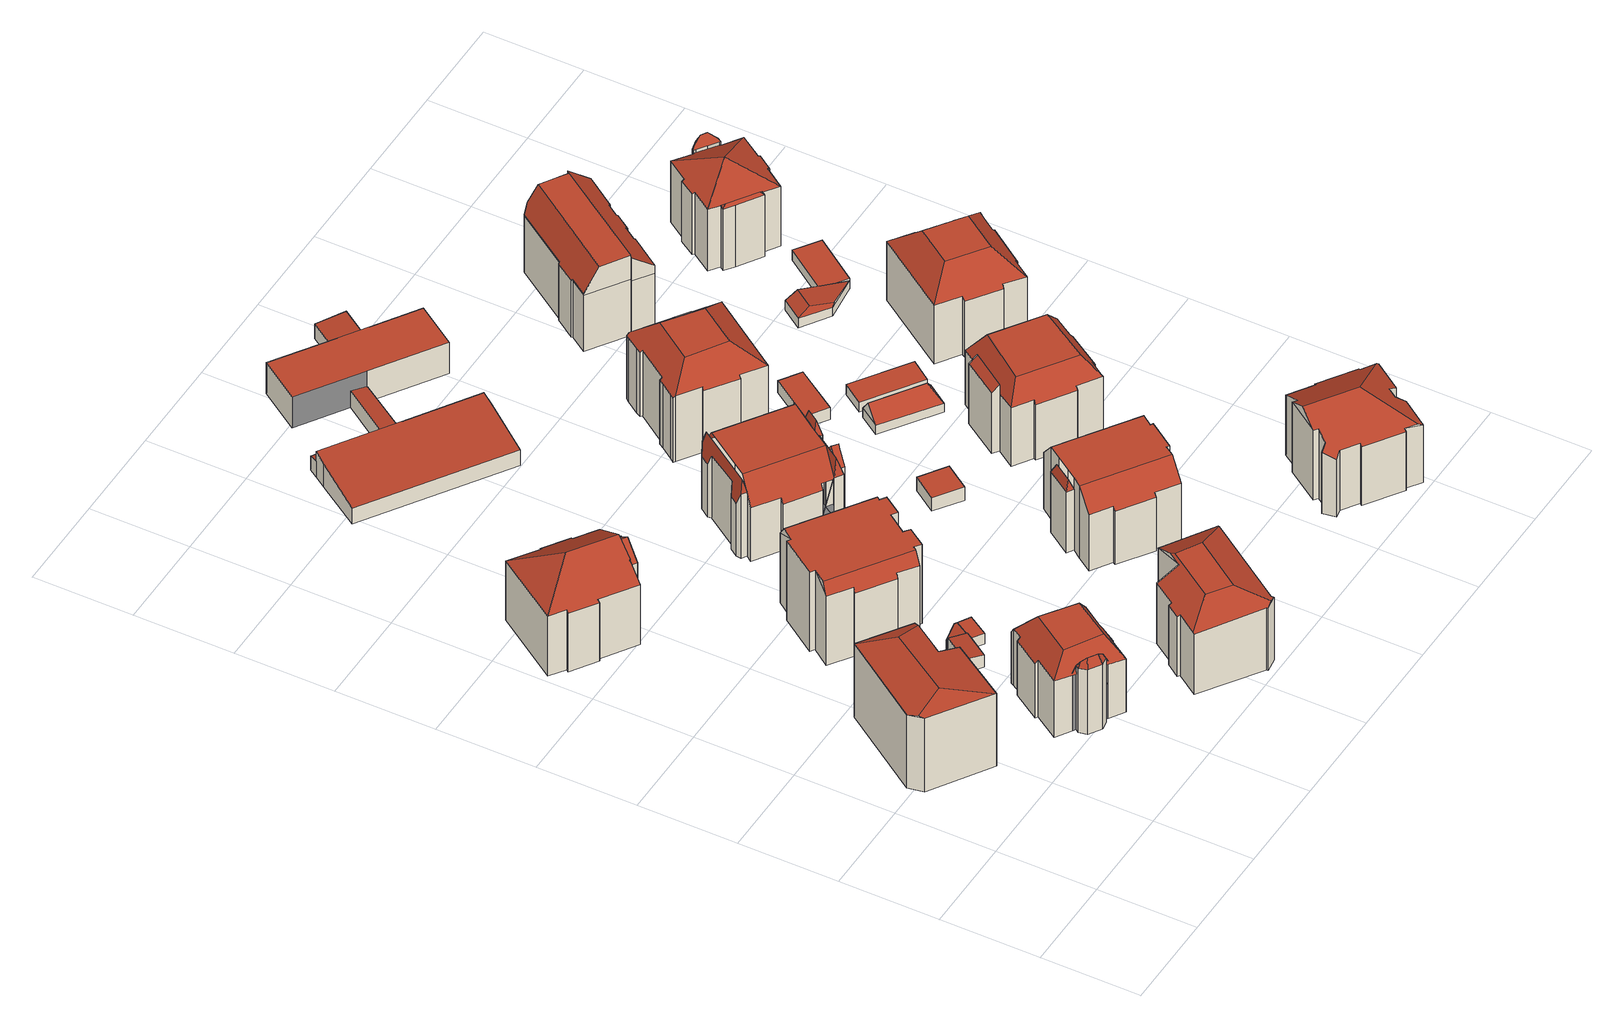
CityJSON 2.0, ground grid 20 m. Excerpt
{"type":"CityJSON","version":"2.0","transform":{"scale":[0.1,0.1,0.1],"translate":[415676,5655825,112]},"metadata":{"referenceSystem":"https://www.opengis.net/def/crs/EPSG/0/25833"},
"CityObjects":{
"building1":{"type":"Building","attributes":{"Dachtyp_tdc":"tdcFreeFormRoof","Gemeindeschluessel":14612000,"Dachneigung":10.19,"QualitaetDacherkennung":22,"Geometrietyp2DReferenz":"3000","measuredHeight":18.57,"function":"31001_9998","roofType":"5000"},"geometry":[{"type":"Solid","lod":"2","boundaries":[[[[0,1,2,3]],[[1,4,5,2]],[[4,6,7,5]],[[6,8,9,7]],[[8,10,11,9]],[[10,12,13,11]],[[12,0,3,13]],[[12,14,15,16]],[[17,18,4,1,19]],[[10,8,6,18,17,15,14]],[[15,17,19,0,16]],[[12,10,14]],[[0,12,16]],[[6,4,18]],[[1,0,19]],[[3,2,5,7,9,11,13]]]],"semantics":{"surfaces":[{"type":"WallSurface"},{"type":"RoofSurface"},{"type":"GroundSurface"}],"values":[[0,0,0,0,0,0,0,1,1,1,1,0,0,0,0,2]]}}]},
"building2":{"type":"Building","attributes":{"Gemeindeschluessel":14612000,"Geometrietyp2DReferenz":"3000","function":"31001_9998","roofType":"9999"},"children":["building2-1","building2-2"]},
"building2-1":{"type":"BuildingPart","attributes":{"Dachtyp_tdc":"tdcHipAndGableRoof","Dachneigung":30.91,"QualitaetDacherkennung":44,"Geometrietyp2DReferenz":"3000","measuredHeight":19.06,"roofType":"5000"},"parents":["building2"],"geometry":[{"type":"MultiSurface","lod":"2","boundaries":[[[20,21,22,23]],[[21,24,25,22]],[[24,26,27,28,25]],[[29,30,31,32,33]],[[30,34,35,31]],[[34,36,37,35]],[[36,38,39,37]],[[38,40,41,39]],[[40,42,43,41]],[[42,44,45,43]],[[44,46,47,45]],[[48,49,50,51]],[[49,20,23,50]],[[46,44,52]],[[44,42,40,38,36,34,30,29,53,52]],[[53,26,24,21,20,49,48,46,52]],[[23,22,25,28,54,55,32,31,35,37,39,41,43,45,47,51,50]],[[46,48,51,47]]],"semantics":{"surfaces":[{"type":"WallSurface"},{"type":"RoofSurface"},{"type":"GroundSurface"}],"values":[0,0,0,0,0,0,0,0,0,0,0,0,0,1,1,1,2,0]}}]},
"building2-2":{"type":"BuildingPart","attributes":{"Dachtyp_tdc":"tdcGableRoof","Dachneigung":37.57,"QualitaetDacherkennung":32,"Geometrietyp2DReferenz":"3000","measuredHeight":18.04,"roofType":"3100"},"parents":["building2"],"geometry":[{"type":"MultiSurface","lod":"2","boundaries":[[[56,57,58,59]],[[57,60,61,58]],[[60,33,32,61]],[[57,56,62,63,27,64,65]],[[65,33,60,57]],[[55,54,28,66,67,59,58,61,32]],[[27,63,66,28]],[[63,62,67,66]],[[62,56,59,67]]],"semantics":{"surfaces":[{"type":"WallSurface"},{"type":"RoofSurface"},{"type":"GroundSurface"}],"values":[0,0,0,1,1,2,0,0,0]}}]},
"building3":{"type":"Building","attributes":{"Gemeindeschluessel":14612000,"Geometrietyp2DReferenz":"3000","function":"31001_9998","roofType":"9999"},"children":["building3-1","building3-2"]},
"building3-1":{"type":"BuildingPart","attributes":{"Dachtyp_tdc":"tdcCutTentRoof","Dachneigung":0.131,"QualitaetDacherkennung":43,"Geometrietyp2DReferenz":"3000","measuredHeight":17.1,"roofType":"9999"},"parents":["building3"],"geometry":[{"type":"MultiSurface","lod":"2","boundaries":[[[68,69,70,71,72,73,74,75]],[[74,76,77,75]],[[78,79,80,81,82,83,84,85,86,87,88,89,90,91,92,93,94,95,96]],[[69,68,79,78]],[[68,97,80,79]],[[97,98,81,80]],[[98,99,82,81]],[[99,100,83,82]],[[100,101,84,83]],[[101,102,85,84]],[[102,103,86,85]],[[103,104,87,86]],[[104,105,88,87]],[[105,106,89,88]],[[106,107,90,89]],[[107,108,91,90]],[[108,109,92,91]],[[109,73,93,92]],[[73,72,94,93]],[[101,100,99,98,97,68,75,77]],[[105,104,103,102,101,77,76]],[[73,109,108,107,106,105,76,74]]],"semantics":{"surfaces":[{"type":"RoofSurface"},{"type":"GroundSurface"},{"type":"WallSurface"}],"values":[0,0,1,2,2,2,2,2,2,2,2,2,2,2,2,2,2,2,2,0,0,0]}}]},
"building3-2":{"type":"BuildingPart","attributes":{"Dachtyp_tdc":"tdcFreeFormRoof","Dachneigung":62.6,"QualitaetDacherkennung":5,"Geometrietyp2DReferenz":"3000","measuredHeight":16.96,"roofType":"5000"},"parents":["building3"],"geometry":[{"type":"MultiSurface","lod":"2","boundaries":[[[110,111,112,95,71]],[[111,113,114,112]],[[113,115,116,114]],[[115,117,118,116]],[[117,119,70,96,118]],[[120,69,78,69]],[[121,72,94]],[[119,120,119,117,122]],[[117,115,123,122]],[[115,113,124,123]],[[113,111,125,124]],[[111,110,121,110,125]],[[110,119,122,123,124,125]],[[95,112,114,116,118,96,78,96,95,94]]],"semantics":{"surfaces":[{"type":"WallSurface"},{"type":"RoofSurface"},{"type":"GroundSurface"}],"values":[0,0,0,0,0,0,0,1,1,1,1,1,1,2]}}]},
"building4":{"type":"Building","attributes":{"Dachtyp_tdc":"tdcPolyFlatRoof","Gemeindeschluessel":14612000,"Dachneigung":5.91,"QualitaetDacherkennung":70,"Geometrietyp2DReferenz":"3000","measuredHeight":3.3,"function":"31001_9998","roofType":"2100"},"geometry":[{"type":"Solid","lod":"2","boundaries":[[[[126,127,128,129]],[[127,130,131,128]],[[130,132,133,131]],[[132,134,135,133]],[[134,126,129,135]],[[134,132,130,127,126]],[[129,128,131,133,135]]]],"semantics":{"surfaces":[{"type":"WallSurface"},{"type":"RoofSurface"},{"type":"GroundSurface"}],"values":[[0,0,0,0,0,1,2]]}}]},
"building5":{"type":"Building","attributes":{"Dachtyp_tdc":"tdcPolyFlatRoof","Gemeindeschluessel":14612000,"Dachneigung":4.31,"QualitaetDacherkennung":61,"Geometrietyp2DReferenz":"3000","measuredHeight":2.51,"function":"31001_9998","roofType":"2100"},"geometry":[{"type":"Solid","lod":"2","boundaries":[[[[136,137,138,131]],[[137,139,140,138]],[[139,141,142,140]],[[141,143,133,142]],[[143,136,131,133]],[[143,141,139,137,136]],[[131,138,140,142,133]]]],"semantics":{"surfaces":[{"type":"WallSurface"},{"type":"RoofSurface"},{"type":"GroundSurface"}],"values":[[0,0,0,0,0,1,2]]}}]},
"building6":{"type":"Building","attributes":{"Dachtyp_tdc":"tdcPolyFlatRoof","Gemeindeschluessel":14612000,"Dachneigung":3.1,"QualitaetDacherkennung":73,"Geometrietyp2DReferenz":"3000","measuredHeight":2.41,"function":"31001_9998","roofType":"2100"},"geometry":[{"type":"Solid","lod":"2","boundaries":[[[[144,145,133,135]],[[145,141,142,133]],[[141,146,147,142]],[[146,148,149,147]],[[148,144,135,149]],[[148,146,141,145,144]],[[135,133,142,147,149]]]],"semantics":{"surfaces":[{"type":"WallSurface"},{"type":"RoofSurface"},{"type":"GroundSurface"}],"values":[[0,0,0,0,0,1,2]]}}]},
"building7":{"type":"Building","attributes":{"Dachtyp_tdc":"tdcFreeFormRoof","Gemeindeschluessel":14612000,"Dachneigung":0.164,"QualitaetDacherkennung":55,"Geometrietyp2DReferenz":"3000","measuredHeight":18.62,"function":"31001_9998","roofType":"5000"},"geometry":[{"type":"Solid","lod":"2","boundaries":[[[[150,151,152,153]],[[151,154,155,152]],[[154,156,157,155]],[[156,158,159,157]],[[158,160,161,159]],[[160,162,163,161]],[[162,164,165,163]],[[164,166,167,165]],[[166,168,169,167]],[[168,170,171,169]],[[170,172,173,171]],[[172,174,175,173]],[[174,176,177,175]],[[176,178,179,177]],[[178,180,181,179]],[[180,182,183,181]],[[182,184,185,183]],[[184,186,187,185]],[[186,188,189,187]],[[188,190,191,189]],[[190,192,193,191]],[[192,194,195,193]],[[194,196,197,195]],[[196,150,153,197]],[[198,160,158,156,154,151,150,199]],[[182,180,178,200,201,188,186,184]],[[200,176,174,172,170,168,166,164,162,198,199,196,194,192,190,201]],[[162,160,198]],[[150,196,199]],[[178,176,200]],[[190,188,201]],[[153,152,155,157,159,161,163,165,167,169,171,173,175,177,179,181,183,185,187,189,191,193,195,197]]]],"semantics":{"surfaces":[{"type":"WallSurface"},{"type":"RoofSurface"},{"type":"GroundSurface"}],"values":[[0,0,0,0,0,0,0,0,0,0,0,0,0,0,0,0,0,0,0,0,0,0,0,0,1,1,1,0,0,0,0,2]]}}]},
"building8":{"type":"Building","attributes":{"Dachtyp_tdc":"tdcFreeFormRoof","Gemeindeschluessel":14612000,"Dachneigung":23.39,"QualitaetDacherkennung":43,"Geometrietyp2DReferenz":"3000","measuredHeight":17.22,"function":"31001_9998","roofType":"5000"},"geometry":[{"type":"Solid","lod":"2","boundaries":[[[[202,203,204,205]],[[203,206,207,204]],[[206,208,209,207]],[[208,210,211,209]],[[210,212,213,211]],[[212,214,215,213]],[[214,216,217,215]],[[216,218,219,217]],[[218,220,221,219]],[[220,222,223,221]],[[222,224,225,223]],[[224,226,227,225]],[[226,202,205,227]],[[220,228,229,230,231,222]],[[226,224,231,230,232,233,202]],[[234,235,214,212,210,208,206,203,233,232]],[[229,228,218,216,235,234]],[[230,229,234,232]],[[216,214,235]],[[224,222,231]],[[203,202,233]],[[220,218,228]],[[205,204,207,209,211,213,215,217,219,221,223,225,227]]]],"semantics":{"surfaces":[{"type":"WallSurface"},{"type":"RoofSurface"},{"type":"GroundSurface"}],"values":[[0,0,0,0,0,0,0,0,0,0,0,0,0,1,1,1,1,1,0,0,0,0,2]]}}]},
"building9":{"type":"Building","attributes":{"Gemeindeschluessel":14612000,"Geometrietyp2DReferenz":"3000","function":"31001_9998","roofType":"9999"},"children":["building9-1","building9-2","building9-3","building9-4","building9-5","building9-6"]},
"building9-1":{"type":"BuildingPart","attributes":{"Dachtyp_tdc":"tdcFreeFormRoof","Dachneigung":78.64,"QualitaetDacherkennung":17,"Geometrietyp2DReferenz":"3000","measuredHeight":17.7,"roofType":"5000"},"parents":["building9"],"geometry":[{"type":"MultiSurface","lod":"2","boundaries":[[[236,237,238,239]],[[237,240,241,238]],[[240,242,243,241]],[[242,244,245,243]],[[244,246,247,245]],[[246,248,249,247]],[[248,250,251,249]],[[252,253,254,255]],[[253,236,239,254]],[[250,248,256]],[[248,246,244,242,240,237,236,253,257,256]],[[253,252,257]],[[252,258,259,250,256,257]],[[239,238,241,243,245,247,249,251,260,261,255,254]]],"semantics":{"surfaces":[{"type":"WallSurface"},{"type":"RoofSurface"},{"type":"GroundSurface"}],"values":[0,0,0,0,0,0,0,0,0,1,1,1,1,2]}}]},
"building9-2":{"type":"BuildingPart","attributes":{"Dachtyp_tdc":"tdcGableRoof","Dachneigung":55.28,"QualitaetDacherkennung":24,"Geometrietyp2DReferenz":"3000","measuredHeight":15.79,"roofType":"3100"},"parents":["building9"],"geometry":[{"type":"MultiSurface","lod":"2","boundaries":[[[262,263,264,265]],[[266,267,268,269,270,271]],[[272,273,270,269,274,275]],[[276,273,272]],[[277,271,270,273,276]],[[272,275,278]],[[263,266,271,277]],[[262,267,266,263]],[[264,279,280,281,282,265]],[[263,277,279,264]],[[277,276,280,279]],[[276,272,281,280]],[[272,278,282,281]]],"semantics":{"surfaces":[{"type":"WallSurface"},{"type":"RoofSurface"},{"type":"GroundSurface"}],"values":[0,1,1,0,0,0,0,0,2,0,0,0,0]}}]},
"building9-3":{"type":"BuildingPart","attributes":{"Dachtyp_tdc":"tdcCutGableRoof","Dachneigung":0.019,"QualitaetDacherkennung":59,"Geometrietyp2DReferenz":"3000","measuredHeight":17.86,"roofType":"9999"},"parents":["building9"],"geometry":[{"type":"MultiSurface","lod":"2","boundaries":[[[283,284,285,286]],[[284,287,288,285]],[[287,289,290,288]],[[289,291,292,290]],[[291,293,294,292]],[[293,252,255,294]],[[295,251,250]],[[295,296,297,251]],[[296,298,299,297]],[[298,300,301,299]],[[300,302,303,301]],[[302,304,305,303]],[[304,306,307,308,305]],[[309,310,311,312,313,314]],[[315,306,304,302,300,298,296,295,316]],[[317,252,293,291,289,287,284,283,318,319,320,321]],[[316,317,321,310,309,315]],[[322,323,285,288,290,292,294,255,261,260,251,297,299,301,303,305,308,324,325,313,312]]],"semantics":{"surfaces":[{"type":"WallSurface"},{"type":"RoofSurface"},{"type":"GroundSurface"}],"values":[0,0,0,0,0,0,0,0,0,0,0,0,0,0,1,1,1,2]}}]},
"building9-4":{"type":"BuildingPart","attributes":{"Dachtyp_tdc":"tdcFreeFormRoof","Dachneigung":74.95,"QualitaetDacherkennung":22,"Geometrietyp2DReferenz":"3000","measuredHeight":16.17,"roofType":"5000"},"parents":["building9"],"geometry":[{"type":"MultiSurface","lod":"2","boundaries":[[[326,327,328,329,330]],[[331,332,333]],[[331,334,335,332]],[[334,336,337,335]],[[336,314,313,337]],[[307,326,330,308]],[[338,314,336,334,339]],[[334,331,327,326,340,339]],[[326,307,340]],[[307,341,338,339,340]],[[330,329,332,335,337,313,325,324,308]]],"semantics":{"surfaces":[{"type":"WallSurface"},{"type":"RoofSurface"},{"type":"GroundSurface"}],"values":[0,0,0,0,0,0,1,1,1,1,2]}}]},
"building9-5":{"type":"BuildingPart","attributes":{"Dachtyp_tdc":"tdcFreeFormRoof","Dachneigung":75.03,"QualitaetDacherkennung":21,"Geometrietyp2DReferenz":"3000","measuredHeight":16.35,"roofType":"5000"},"parents":["building9"],"geometry":[{"type":"MultiSurface","lod":"2","boundaries":[[[311,342,343,312]],[[342,344,345,343]],[[344,346,347,345]],[[346,266,264,347]],[[342,311,348,320,349,350]],[[349,318,286,318,351]],[[349,351,352,350]],[[352,353,354,274,268,355,266,346,344,342,350]],[[264,265,282,356,323,285,323,322,312,343,345,347]],[[266,355,267,262,265,264]],[[354,353,282,278,275]],[[353,352,356,282]],[[352,351,319,323,356]]],"semantics":{"surfaces":[{"type":"WallSurface"},{"type":"RoofSurface"},{"type":"GroundSurface"}],"values":[0,0,0,0,1,1,1,1,2,0,0,0,0]}}]},
"building9-6":{"type":"BuildingPart","attributes":{"Dachtyp_tdc":"tdcFreeFormRoof","Dachneigung":76.14,"QualitaetDacherkennung":24,"Geometrietyp2DReferenz":"3000","measuredHeight":15.57,"roofType":"5000"},"parents":["building9"],"geometry":[{"type":"MultiSurface","lod":"2","boundaries":[[[328,357,358,329]],[[357,359,360,358]],[[359,333,332,360]],[[361,333,359]],[[362,361,359,357]],[[362,357,328]],[[361,362,328,333]],[[329,358,360,332]]],"semantics":{"surfaces":[{"type":"WallSurface"},{"type":"RoofSurface"},{"type":"GroundSurface"}],"values":[0,0,0,1,1,1,1,2]}}]},
"building10":{"type":"Building","attributes":{"Gemeindeschluessel":14612000,"Geometrietyp2DReferenz":"3000","function":"31001_9998","roofType":"9999"},"children":["building10-1","building10-2","building10-3","building10-4","building10-5"]},
"building10-1":{"type":"BuildingPart","attributes":{"Dachtyp_tdc":"tdcPolyFlatRoof","Dachneigung":7.2,"QualitaetDacherkennung":57,"Geometrietyp2DReferenz":"3000","measuredHeight":3.61,"roofType":"2100"},"parents":["building10"],"geometry":[{"type":"MultiSurface","lod":"2","boundaries":[[[363,364,365,366]],[[364,367,368,365]],[[369,370,371,372]],[[370,369,367,364,363]],[[366,365,368,372,371]]],"semantics":{"surfaces":[{"type":"WallSurface"},{"type":"RoofSurface"},{"type":"GroundSurface"}],"values":[0,0,0,1,2]}}]},
"building10-2":{"type":"BuildingPart","attributes":{"Dachtyp_tdc":"tdcPolyFlatRoof","Dachneigung":3.06,"QualitaetDacherkennung":62,"Geometrietyp2DReferenz":"3000","measuredHeight":3.92,"roofType":"2100"},"parents":["building10"],"geometry":[{"type":"MultiSurface","lod":"2","boundaries":[[[373,374,375,376]],[[374,377,378,375]],[[377,379,380,378]],[[377,374,373,379]],[[380,376,375,378]]],"semantics":{"surfaces":[{"type":"WallSurface"},{"type":"RoofSurface"},{"type":"GroundSurface"}],"values":[0,0,0,1,2]}}]},
"building10-3":{"type":"BuildingPart","attributes":{"Dachtyp_tdc":"tdcPolyFlatRoof","Dachneigung":0,"QualitaetDacherkennung":80,"Geometrietyp2DReferenz":"3000","measuredHeight":7.39,"roofType":"1000"},"parents":["building10"],"geometry":[{"type":"MultiSurface","lod":"2","boundaries":[[[381,382,376,383]],[[382,373,376]],[[384,385,386,380,379]],[[385,387,388,386]],[[387,389,390,391,388]],[[392,381,383,393]],[[392,389,387,385,384,382,381]],[[383,376,380,386,388,391,394,393]]],"semantics":{"surfaces":[{"type":"WallSurface"},{"type":"RoofSurface"},{"type":"GroundSurface"}],"values":[0,0,0,0,0,0,1,2]}}]},
"building10-4":{"type":"BuildingPart","attributes":{"Dachtyp_tdc":"tdcPolyFlatRoof","Dachneigung":6.26,"QualitaetDacherkennung":67,"Geometrietyp2DReferenz":"3000","measuredHeight":3.97,"roofType":"2100"},"parents":["building10"],"geometry":[{"type":"MultiSurface","lod":"2","boundaries":[[[390,395,369,372,391]],[[396,397,394,368,367]],[[396,395,390,397]],[[394,391,372,368]]],"semantics":{"surfaces":[{"type":"WallSurface"},{"type":"RoofSurface"},{"type":"GroundSurface"}],"values":[0,0,1,2]}}]},
"building10-5":{"type":"BuildingPart","attributes":{"Dachtyp_tdc":"tdcPolyFlatRoof","Dachneigung":9.86,"QualitaetDacherkennung":72,"Geometrietyp2DReferenz":"3000","measuredHeight":6,"roofType":"2100"},"parents":["building10"],"geometry":[{"type":"MultiSurface","lod":"2","boundaries":[[[398,399,400,401]],[[399,402,363,366,400]],[[403,404,405,371,370]],[[404,406,407,405]],[[406,408,409,407]],[[408,398,401,409]],[[408,406,404,403,402,399,398]],[[401,400,366,371,405,407,409]]],"semantics":{"surfaces":[{"type":"WallSurface"},{"type":"RoofSurface"},{"type":"GroundSurface"}],"values":[0,0,0,0,0,0,1,2]}}]},
"building11":{"type":"Building","attributes":{"Gemeindeschluessel":14612000,"Geometrietyp2DReferenz":"3000","function":"31001_9998","roofType":"9999"},"children":["building11-1","building11-2"]},
"building11-1":{"type":"BuildingPart","attributes":{"Dachtyp_tdc":"tdcFreeFormRoof","Dachneigung":70.44,"QualitaetDacherkennung":31,"Geometrietyp2DReferenz":"3000","measuredHeight":16.34,"roofType":"5000"},"parents":["building11"],"geometry":[{"type":"MultiSurface","lod":"2","boundaries":[[[410,411,412,413]],[[411,414,415,412]],[[414,416,417,415]],[[418,416,414]],[[419,418,414,411]],[[419,411,410]],[[418,419,410,416]],[[413,412,415,417]]],"semantics":{"surfaces":[{"type":"WallSurface"},{"type":"RoofSurface"},{"type":"GroundSurface"}],"values":[0,0,0,1,1,1,1,2]}}]},
"building11-2":{"type":"BuildingPart","attributes":{"Dachtyp_tdc":"tdcCutGableRoof","Dachneigung":0.149,"QualitaetDacherkennung":49,"Geometrietyp2DReferenz":"3000","measuredHeight":17.13,"roofType":"9999"},"parents":["building11"],"geometry":[{"type":"MultiSurface","lod":"2","boundaries":[[[420,417,416]],[[420,421,422,417]],[[421,423,424,422]],[[423,425,426,424]],[[425,427,428,426]],[[427,429,430,428]],[[429,431,432,430]],[[431,433,434,432]],[[433,435,436,434]],[[435,437,438,436]],[[437,439,440,438]],[[439,441,442,440]],[[441,443,444,442]],[[443,445,446,444]],[[445,447,448,446]],[[447,449,450,448]],[[449,451,452,450]],[[451,453,454,452]],[[453,455,456,454]],[[455,457,458,456]],[[457,459,460,458]],[[459,461,413,460]],[[461,410,413]],[[459,457,455,453,451,449,447,445]],[[435,433,431,429,427,425,423,421]],[[445,443,441,439,437,435,421,420,461,459]],[[417,422,424,426,428,430,432,434,436,438,440,442,444,446,448,450,452,454,456,458,460,413]]],"semantics":{"surfaces":[{"type":"WallSurface"},{"type":"RoofSurface"},{"type":"GroundSurface"}],"values":[0,0,0,0,0,0,0,0,0,0,0,0,0,0,0,0,0,0,0,0,0,0,0,1,1,1,2]}}]},
"building12":{"type":"Building","attributes":{"Dachtyp_tdc":"tdcPolyFlatRoof","Gemeindeschluessel":14612000,"Dachneigung":0,"QualitaetDacherkennung":77,"Geometrietyp2DReferenz":"3000","measuredHeight":3.11,"function":"31001_9998","roofType":"1000"},"geometry":[{"type":"Solid","lod":"2","boundaries":[[[[462,463,464,465]],[[463,466,467,464]],[[466,468,469,467]],[[468,462,465,469]],[[468,466,463,462]],[[465,464,467,469]]]],"semantics":{"surfaces":[{"type":"WallSurface"},{"type":"RoofSurface"},{"type":"GroundSurface"}],"values":[[0,0,0,0,1,2]]}}]},
"building13":{"type":"Building","attributes":{"Dachtyp_tdc":"tdcCutTentRoof","Gemeindeschluessel":14612000,"Dachneigung":37.92,"QualitaetDacherkennung":31,"Geometrietyp2DReferenz":"3000","measuredHeight":19.21,"function":"31001_9998","roofType":"9999"},"geometry":[{"type":"Solid","lod":"2","boundaries":[[[[470,471,472,473]],[[471,474,475,472]],[[474,476,477,475]],[[476,478,479,477]],[[478,480,481,479]],[[480,482,483,481]],[[482,484,485,483]],[[484,486,487,485]],[[486,488,489,487]],[[488,490,491,489]],[[490,492,493,491]],[[492,494,495,493]],[[494,496,497,495]],[[496,498,499,497]],[[498,500,501,499]],[[500,502,503,501]],[[502,504,505,503]],[[504,506,507,505]],[[506,508,509,507]],[[508,510,511,509]],[[510,512,513,511]],[[512,470,473,513]],[[476,474,514,515]],[[486,484,482,480,478,476,515,516]],[[508,506,504,502,500,498,496,494,492,490,488,486,516,517]],[[474,471,470,512,510,508,517,514]],[[517,516,515,514]],[[473,472,475,477,479,481,483,485,487,489,491,493,495,497,499,501,503,505,507,509,511,513]]]],"semantics":{"surfaces":[{"type":"WallSurface"},{"type":"RoofSurface"},{"type":"GroundSurface"}],"values":[[0,0,0,0,0,0,0,0,0,0,0,0,0,0,0,0,0,0,0,0,0,0,1,1,1,1,1,2]]}}]},
"building14":{"type":"Building","attributes":{"Dachtyp_tdc":"tdcPolyFlatRoof","Gemeindeschluessel":14612000,"Dachneigung":0,"QualitaetDacherkennung":84,"Geometrietyp2DReferenz":"3000","measuredHeight":2.84,"function":"31001_9998","roofType":"1000"},"geometry":[{"type":"Solid","lod":"2","boundaries":[[[[518,519,520,521]],[[519,522,523,520]],[[522,524,525,523]],[[524,518,521,525]],[[524,522,519,518]],[[521,520,523,525]]]],"semantics":{"surfaces":[{"type":"WallSurface"},{"type":"RoofSurface"},{"type":"GroundSurface"}],"values":[[0,0,0,0,1,2]]}}]},
"building15":{"type":"Building","attributes":{"Dachtyp_tdc":"tdcHipAndGableRoof","Gemeindeschluessel":14612000,"Dachneigung":46.66,"QualitaetDacherkennung":11,"Geometrietyp2DReferenz":"3000","measuredHeight":5.12,"function":"31001_9998","roofType":"5000"},"geometry":[{"type":"Solid","lod":"2","boundaries":[[[[526,527,528,529]],[[527,530,531,528]],[[530,532,533,531]],[[532,526,529,533]],[[530,527,534]],[[526,532,535]],[[527,526,535,534]],[[532,530,534,535]],[[529,528,531,533]]]],"semantics":{"surfaces":[{"type":"WallSurface"},{"type":"RoofSurface"},{"type":"GroundSurface"}],"values":[[0,0,0,0,1,0,1,1,2]]}}]},
"building16":{"type":"Building","attributes":{"Dachtyp_tdc":"tdcFreeFormRoof","Gemeindeschluessel":14612000,"Dachneigung":27.85,"QualitaetDacherkennung":32,"Geometrietyp2DReferenz":"3000","measuredHeight":18.68,"function":"31001_9998","roofType":"5000"},"geometry":[{"type":"Solid","lod":"2","boundaries":[[[[536,537,538,539]],[[537,540,541,538]],[[540,542,543,541]],[[542,544,545,543]],[[544,546,547,545]],[[546,548,549,547]],[[548,550,551,549]],[[550,552,553,551]],[[552,554,555,553]],[[554,556,557,555]],[[556,558,559,557]],[[558,560,561,559]],[[560,562,563,561]],[[562,564,565,563]],[[564,566,567,565]],[[566,568,569,567]],[[568,570,571,569]],[[570,572,573,571]],[[572,574,575,573]],[[574,576,577,575]],[[576,578,579,577]],[[578,580,581,579]],[[580,536,539,581]],[[552,550,548,546,582,583,584,556,554]],[[583,582,544,542,540,537,536,580,578,585]],[[574,572,570,568,566,564,562,560,558,584,583,585,576]],[[546,544,582]],[[558,556,584]],[[578,576,585]],[[539,538,541,543,545,547,549,551,553,555,557,559,561,563,565,567,569,571,573,575,577,579,581]]]],"semantics":{"surfaces":[{"type":"WallSurface"},{"type":"RoofSurface"},{"type":"GroundSurface"}],"values":[[0,0,0,0,0,0,0,0,0,0,0,0,0,0,0,0,0,0,0,0,0,0,0,1,1,1,0,0,0,2]]}}]},
"building17":{"type":"Building","attributes":{"Gemeindeschluessel":14612000,"Geometrietyp2DReferenz":"3000","function":"31001_9998","roofType":"9999"},"children":["building17-1","building17-2"]},
"building17-1":{"type":"BuildingPart","attributes":{"Dachtyp_tdc":"tdcCutTentRoof","Dachneigung":0.221,"QualitaetDacherkennung":51,"Geometrietyp2DReferenz":"3000","measuredHeight":17.36,"roofType":"9999"},"parents":["building17"],"geometry":[{"type":"MultiSurface","lod":"2","boundaries":[[[586,587,588,589]],[[587,590,591,588]],[[590,592,593,591]],[[592,594,595,593]],[[594,596,597,595]],[[596,598,599,597]],[[598,600,601,599]],[[600,602,603,601]],[[602,604,605,603]],[[604,606,607,605]],[[608,609,610,611]],[[609,612,613,610]],[[612,614,615,613]],[[614,616,617,615]],[[616,618,619,617]],[[618,620,621,619]],[[620,622,623,621]],[[622,624,625,623]],[[624,586,589,625]],[[604,602,600,598,596,594,626,627]],[[609,608,606,604,627,628]],[[620,618,616,614,612,609,628,629]],[[594,592,590,587,586,624,622,620,629,626]],[[629,628,627,626]],[[589,588,591,593,595,597,599,601,603,605,607,611,610,613,615,617,619,621,623,625]]],"semantics":{"surfaces":[{"type":"WallSurface"},{"type":"RoofSurface"},{"type":"GroundSurface"}],"values":[0,0,0,0,0,0,0,0,0,0,0,0,0,0,0,0,0,0,0,1,1,1,1,1,2]}}]},
"building17-2":{"type":"BuildingPart","attributes":{"Dachtyp_tdc":"tdcPolyFlatRoof","Dachneigung":39.57,"QualitaetDacherkennung":39,"Geometrietyp2DReferenz":"3000","measuredHeight":15.49,"roofType":"2100"},"parents":["building17"],"geometry":[{"type":"MultiSurface","lod":"2","boundaries":[[[630,607,606]],[[630,631,632,607]],[[631,633,634,632]],[[633,635,608,611,634]],[[635,633,631,630]],[[607,632,634,611]]],"semantics":{"surfaces":[{"type":"WallSurface"},{"type":"RoofSurface"},{"type":"GroundSurface"}],"values":[0,0,0,0,1,2]}}]},
"building18":{"type":"Building","attributes":{"Gemeindeschluessel":14612000,"Dachtyp_tdc":"tdcPolyFlatRoof","Dachneigung":0,"QualitaetDacherkennung":61,"Geometrietyp2DReferenz":"3000","measuredHeight":2.29,"function":"31001_9998","roofType":"1000"},"geometry":[{"type":"Solid","lod":"2","boundaries":[[[[636,637,638,639]],[[636,640,641,637]],[[638,642,643,639]],[[637,641,642,638]],[[641,640,643,642]],[[640,636,639,643]]]],"semantics":{"surfaces":[{"type":"WallSurface"},{"type":"RoofSurface"},{"type":"GroundSurface"}],"values":[[0,1,2,0,0,0]]}}]},
"building19":{"type":"Building","attributes":{"Dachtyp_tdc":"tdcFreeFormRoof","Gemeindeschluessel":14612000,"Dachneigung":1.42,"QualitaetDacherkennung":44,"Geometrietyp2DReferenz":"3000","measuredHeight":18.76,"function":"31001_9998","roofType":"5000"},"geometry":[{"type":"Solid","lod":"2","boundaries":[[[[644,645,646,647]],[[645,648,649,646]],[[648,650,651,649]],[[650,652,653,651]],[[652,654,655,653]],[[654,656,657,655]],[[656,658,659,657]],[[658,660,661,659]],[[660,662,663,661]],[[662,664,665,663]],[[664,666,667,665]],[[666,668,669,667]],[[668,670,671,669]],[[670,672,673,671]],[[672,674,675,673]],[[674,676,677,675]],[[676,678,679,677]],[[678,680,681,679]],[[680,682,683,681]],[[682,684,685,683]],[[684,686,687,685]],[[686,688,689,687]],[[688,644,647,689]],[[690,691,692,648,645,693,694,695,696]],[[697,698,699,700,701,702,703,704,705,706,707,708,709,710,711,712]],[[702,713,696,695,703]],[[658,713,702,701,660]],[[656,696,713,658]],[[670,712,711,672]],[[668,697,712,670]],[[672,711,710,674]],[[674,710,709,676]],[[676,709,708,678]],[[678,708,707,680]],[[680,707,706,682]],[[682,706,705,684]],[[684,705,704,686]],[[686,704,703,695,694,688]],[[660,701,700,662]],[[662,700,699,664]],[[664,699,698,666]],[[666,698,697,668]],[[654,690,696,656]],[[688,694,693,644]],[[644,693,645]],[[648,692,650]],[[650,692,691,652]],[[652,691,690,654]],[[647,646,649,651,653,655,657,659,661,663,665,667,669,671,673,675,677,679,681,683,685,687,689]]]],"semantics":{"surfaces":[{"type":"WallSurface"},{"type":"RoofSurface"},{"type":"GroundSurface"}],"values":[[0,0,0,0,0,0,0,0,0,0,0,0,0,0,0,0,0,0,0,0,0,0,0,1,1,1,0,0,0,0,0,0,0,0,0,0,0,0,0,0,0,0,0,0,0,0,0,0,2]]}}]},
"building20":{"type":"Building","attributes":{"Dachtyp_tdc":"tdcFreeFormRoof","Gemeindeschluessel":14612000,"Dachneigung":10.57,"QualitaetDacherkennung":14,"Geometrietyp2DReferenz":"3000","measuredHeight":3.67,"function":"31001_9998","roofType":"5000"},"geometry":[{"type":"Solid","lod":"2","boundaries":[[[[714,715,716,717]],[[715,718,719,716]],[[718,720,721,719]],[[720,722,723,721]],[[722,714,717,723]],[[722,724,725,714]],[[724,720,718,726,725]],[[725,726,715,714]],[[722,720,724]],[[718,715,726]],[[717,716,719,721,723]]]],"semantics":{"surfaces":[{"type":"WallSurface"},{"type":"RoofSurface"},{"type":"GroundSurface"}],"values":[[0,0,0,0,0,1,1,1,0,0,2]]}}]},
"building21":{"type":"Building","attributes":{"Dachtyp_tdc":"tdcCutTentRoof","Gemeindeschluessel":14612000,"Dachneigung":43.95,"QualitaetDacherkennung":45,"Geometrietyp2DReferenz":"3000","measuredHeight":18.27,"function":"31001_9998","roofType":"9999"},"geometry":[{"type":"Solid","lod":"2","boundaries":[[[[727,728,729,730]],[[728,731,732,729]],[[731,733,734,732]],[[733,735,736,734]],[[735,737,738,736]],[[737,739,740,738]],[[739,741,742,740]],[[741,743,744,742]],[[743,745,746,744]],[[745,747,748,746]],[[747,749,750,748]],[[749,751,752,750]],[[751,753,754,752]],[[753,755,756,754]],[[755,757,758,756]],[[757,759,760,758]],[[759,761,762,760]],[[761,763,764,762]],[[763,765,766,764]],[[765,727,730,766]],[[749,747,745,743,741,739,737,735,733,731,767,768]],[[759,757,755,753,751,749,768,769]],[[761,759,769,770]],[[731,728,727,765,763,761,770,767]],[[770,769,768,767]],[[730,729,732,734,736,738,740,742,744,746,748,750,752,754,756,758,760,762,764,766]]]],"semantics":{"surfaces":[{"type":"WallSurface"},{"type":"RoofSurface"},{"type":"GroundSurface"}],"values":[[0,0,0,0,0,0,0,0,0,0,0,0,0,0,0,0,0,0,0,0,1,1,1,1,1,2]]}}]},
"building22":{"type":"Building","attributes":{"Dachtyp_tdc":"tdcPolyFlatRoof","Gemeindeschluessel":14612000,"Dachneigung":0,"QualitaetDacherkennung":83,"Geometrietyp2DReferenz":"3000","measuredHeight":2.32,"function":"31001_9998","roofType":"1000"},"geometry":[{"type":"Solid","lod":"2","boundaries":[[[[771,772,773,774]],[[772,775,776,773]],[[775,777,778,776]],[[777,771,774,778]],[[777,775,772,771]],[[774,773,776,778]]]],"semantics":{"surfaces":[{"type":"WallSurface"},{"type":"RoofSurface"},{"type":"GroundSurface"}],"values":[[0,0,0,0,1,2]]}}]},
"building23":{"type":"Building","attributes":{"Gemeindeschluessel":14612000,"Geometrietyp2DReferenz":"3000","function":"31001_9998","roofType":"9999"},"children":["building23-1","building23-2","building23-3"]},
"building23-1":{"type":"BuildingPart","attributes":{"Dachtyp_tdc":"tdcTentRoof","Dachneigung":30.36,"QualitaetDacherkennung":51,"Geometrietyp2DReferenz":"3000","measuredHeight":18.22,"roofType":"3500"},"parents":["building23"],"geometry":[{"type":"MultiSurface","lod":"2","boundaries":[[[779,780,781,782]],[[780,783,784,781]],[[783,785,786,784]],[[785,787,788,786]],[[787,789,790,788]],[[789,791,792,790]],[[791,793,794,792]],[[793,795,796,794]],[[797,798,799,800]],[[798,801,802,799]],[[801,803,804,802]],[[803,805,806,804]],[[805,807,808,806]],[[807,809,810,808]],[[809,811,812,810]],[[811,813,814,812]],[[791,789,787,785,783,780,815]],[[801,798,797,795,793,791,815]],[[811,809,807,805,803,801,815]],[[780,779,813,811,815]],[[782,781,784,786,788,790,792,794,796,800,799,802,804,806,808,810,812,814]]],"semantics":{"surfaces":[{"type":"WallSurface"},{"type":"RoofSurface"},{"type":"GroundSurface"}],"values":[0,0,0,0,0,0,0,0,0,0,0,0,0,0,0,0,1,1,1,1,2]}}]},
"building23-2":{"type":"BuildingPart","attributes":{"Dachtyp_tdc":"tdcFreeFormRoof","Dachneigung":41.69,"QualitaetDacherkennung":28,"Geometrietyp2DReferenz":"3000","measuredHeight":14.87,"roofType":"5000"},"parents":["building23"],"geometry":[{"type":"MultiSurface","lod":"2","boundaries":[[[816,817,818,819]],[[817,820,782,818]],[[820,779,782]],[[821,822,823,814,813]],[[822,816,819,823]],[[820,817,824]],[[817,816,822,825,824]],[[822,821,825]],[[821,820,824,825]],[[819,818,782,814,823]]],"semantics":{"surfaces":[{"type":"WallSurface"},{"type":"RoofSurface"},{"type":"GroundSurface"}],"values":[0,0,0,0,0,1,1,1,1,2]}}]},
"building23-3":{"type":"BuildingPart","attributes":{"Dachtyp_tdc":"tdcFreeFormRoof","Dachneigung":63.8,"QualitaetDacherkennung":13,"Geometrietyp2DReferenz":"3000","measuredHeight":17.12,"roofType":"5000"},"parents":["building23"],"geometry":[{"type":"MultiSurface","lod":"2","boundaries":[[[826,827,828,796,795]],[[827,829,830,828]],[[829,831,832,830]],[[831,833,834,832]],[[833,835,797,800,834]],[[836,835,833]],[[837,836,833,831]],[[838,837,831,829]],[[839,838,829,827]],[[839,827,826]],[[836,837,838,839,826,835]],[[796,828,830,832,834,800]]],"semantics":{"surfaces":[{"type":"WallSurface"},{"type":"RoofSurface"},{"type":"GroundSurface"}],"values":[0,0,0,0,0,1,1,1,1,1,1,2]}}]}
},
"vertices":[
[55,407,192],[170,576,192],[170,576,20],[55,407,20],[267,510,192],[267,510,20],[218,436,198],[218,436,20],[253,413,190],[253,413,20],[180,299,190],[180,299,20],[62,375,192],[62,375,20],[179,300,190],[129,384,206],[59,386,195],[209,509,206],[260,499,197],[168,574,193],
[203,1156,154],[200,1151,158],[200,1151,19],[203,1156,19],[242,1122,158],[242,1122,19],[240,1119,161],[240,1119,140],[240,1119,19],[176,1024,184],[175,1024,184],[175,1024,19],[176,1024,19],[176,1024,170],[152,990,159],[152,990,19],[83,1036,159],[83,1036,19],[80,1031,156],[80,1031,19],[30,1065,156],[30,1065,19],[33,1070,159],[33,1070,19],[3,1091,159],[3,1091,19],[93,1224,158],[93,1224,19],[150,1185,158],[153,1190,154],[153,1190,19],[150,1185,19],[114,1117,209],[199,1059,209],[199,1059,19],[197,1056,19],
[229,1075,173],[210,1048,199],[210,1048,19],[229,1075,19],[188,1016,170],[188,1016,19],[232,1073,173],[256,1108,140],[199,1059,197],[197,1056,199],[256,1108,19],[232,1073,19],
[292,247,154],[321,228,152],[328,223,151],[373,194,148],[380,189,148],[409,170,146],[401,210,193],[333,251,192],[450,286,193],[386,331,192],[321,228,21],[292,247,21],[324,297,21],[320,300,21],[356,356,21],[361,353,21],[374,373,21],[378,380,21],[427,348,21],[423,341,21],[491,296,21],[463,253,21],[468,250,21],[447,217,21],[442,220,21],[409,170,21],[380,189,21],[373,194,21],[328,223,21],[324,297,154],[320,300,148],[356,356,148],[361,353,154],[374,373,154],[378,380,141],[427,348,138],[423,341,150],[491,296,146],[463,253,146],[468,250,136],[447,217,137],[442,220,146],
[373,194,172],[369,187,172],[369,187,21],[352,184,172],[352,184,21],[327,200,172],[327,200,21],[323,217,172],[323,217,21],[328,223,172],[321,228,156],[380,189,156],[329,216,183],[336,206,191],[354,194,191],[365,192,183],
[390,441,50],[359,462,54],[359,462,21],[390,441,21],[393,515,54],[393,515,21],[425,494,50],[425,494,21],[419,485,50],[419,485,21],
[393,515,46],[395,519,45],[395,519,21],[441,529,43],[441,529,21],[446,526,43],[446,526,21],[425,494,46],
[419,485,45],[425,494,45],[470,511,43],[470,511,21],[443,469,45],[443,469,21],
[365,832,181],[408,803,182],[408,803,18],[365,832,18],[411,807,174],[411,807,18],[480,760,174],[480,760,18],[477,756,182],[477,756,18],[514,730,182],[514,730,18],[501,711,205],[501,711,18],[513,703,205],[513,703,18],[489,667,204],[489,667,18],[477,675,204],[477,675,18],[450,636,204],[450,636,18],[462,627,204],[462,627,18],[438,591,204],[438,591,18],[425,600,204],[425,600,18],[412,581,179],[412,581,18],[375,606,180],[375,606,18],[372,602,170],[372,602,18],[303,649,171],[303,649,18],[306,653,180],[306,653,18],[263,683,180],[263,683,18],[289,720,204],[289,720,18],[280,726,204],[280,726,18],[331,800,204],[331,800,18],[339,795,204],[339,795,18],[505,717,205],[356,819,205],[420,593,204],[271,694,204],
[505,88,164],[535,133,165],[535,133,23],[505,88,23],[530,136,162],[530,136,23],[550,164,162],[550,164,23],[555,161,165],[555,161,23],[587,208,165],[587,208,23],[622,184,191],[622,184,23],[668,251,164],[668,251,23],[764,185,168],[764,185,23],[649,17,171],[649,17,23],[650,10,169],[650,10,23],[621,6,168],[621,6,23],[620,9,169],[620,9,23],[761,182,171],[688,174,195],[619,74,195],[635,8,174],[575,106,194],[507,91,165],[641,203,194],[640,210,191],
[432,956,141],[443,973,140],[443,973,18],[432,956,18],[452,976,168],[452,976,18],[496,1041,164],[496,1041,18],[495,1048,141],[495,1048,18],[509,1068,140],[509,1068,18],[517,1071,168],[517,1071,18],[525,1065,168],[525,1065,18],[441,940,168],[431,946,168],[431,946,18],[441,940,18],[518,1064,192],[439,948,195],[450,954,168],[517,1053,168],[517,1053,18],[450,954,18],
[619,883,141],[619,882,141],[619,882,18],[619,883,18],[619,882,147],[619,883,147],[619,882,148],[608,866,176],[619,858,176],[630,875,147],[606,838,141],[617,855,170],[597,849,148],[594,846,142],[617,855,141],[630,875,141],[594,846,141],[630,875,18],[617,855,18],[606,838,18],[594,846,18],
[546,851,144],[546,851,143],[546,851,18],[546,851,55],[542,846,133],[542,846,18],[478,889,133],[478,889,18],[481,895,143],[481,895,18],[432,928,143],[432,928,18],[525,1065,174],[533,1077,154],[533,1077,18],[582,1043,154],[582,1043,18],[585,1048,146],[585,1048,18],[651,1004,146],[651,1004,18],[648,999,154],[648,999,18],[667,986,154],[667,986,146],[667,986,18],[621,918,197],[612,905,197],[612,905,148],[612,905,18],[621,918,18],[621,918,132],[651,962,197],[517,1053,197],[450,954,197],[565,838,144],[566,837,144],[568,839,148],[584,864,197],[584,864,18],[566,837,18],[651,962,18],[623,921,18],
[682,976,146],[669,957,146],[669,957,142],[669,957,18],[682,976,18],[644,920,146],[644,920,18],[644,920,142],[638,911,146],[638,911,18],[631,916,146],[631,916,18],[623,921,146],[636,924,180],[669,974,180],[651,962,146],
[616,895,182],[616,895,18],[617,895,180],[617,895,18],[624,890,148],[624,890,18],[584,864,148],[566,837,148],[579,840,182],[566,837,147],[582,827,148],[594,846,147],[594,846,148],[619,883,148],[582,827,18],
[682,949,142],[682,949,18],[657,911,142],[657,911,18],[655,922,174],[671,946,174],
[256,1692,52],[267,1709,49],[267,1709,16],[256,1692,16],[379,1635,49],[379,1635,16],[407,1616,49],[396,1600,52],[396,1600,16],[407,1616,16],
[516,1794,51],[564,1867,51],[564,1867,16],[516,1794,16],[615,1833,55],[615,1833,16],[567,1760,55],[567,1760,16],
[400,1871,89],[516,1794,89],[400,1871,16],[567,1760,89],[655,1702,89],[655,1702,16],[600,1620,89],[600,1620,16],[467,1708,89],[467,1708,52],[467,1708,16],[345,1789,89],[345,1789,16],[440,1726,16],
[407,1616,52],[379,1635,55],[440,1726,55],
[181,1578,52],[240,1668,70],[240,1668,16],[181,1578,16],[256,1692,75],[396,1600,75],[530,1512,76],[530,1512,16],[514,1487,70],[514,1487,16],[454,1397,52],[454,1397,16],
[728,451,163],[715,460,163],[715,460,21],[728,451,21],[749,509,163],[749,509,21],[761,500,163],[761,500,21],[750,498,184],[726,462,184],
[761,500,192],[777,524,192],[777,524,21],[795,549,153],[795,549,21],[833,523,153],[833,523,21],[837,528,145],[837,528,21],[903,483,145],[903,483,21],[900,478,153],[900,478,21],[942,449,153],[942,449,21],[925,423,192],[925,423,21],[910,402,192],[910,402,21],[915,399,192],[915,399,21],[879,346,192],[879,346,21],[874,350,192],[874,350,21],[862,331,192],[862,331,21],[842,302,153],[842,302,21],[799,331,153],[799,331,21],[796,326,146],[796,326,21],[730,371,146],[730,371,21],[733,376,153],[733,376,21],[694,402,153],[694,402,21],[714,432,192],[714,432,21],[728,451,192],
[729,764,52],[781,729,52],[781,729,21],[729,764,21],[747,679,52],[747,679,21],[695,715,52],[695,715,21],
[811,1258,154],[808,1253,159],[808,1253,7],[811,1258,7],[854,1221,159],[854,1221,7],[751,1071,159],[751,1071,7],[705,1103,159],[705,1103,7],[702,1098,155],[702,1098,7],[642,1139,156],[642,1139,7],[646,1143,160],[646,1143,7],[603,1172,161],[603,1172,7],[599,1175,157],[599,1175,7],[605,1183,157],[605,1183,7],[622,1208,157],[622,1208,7],[629,1218,157],[629,1218,7],[633,1216,161],[633,1216,7],[677,1279,161],[677,1279,7],[673,1282,157],[673,1282,7],[679,1292,157],[679,1292,7],[696,1317,157],[696,1317,7],[702,1325,156],[702,1325,7],[706,1322,161],[706,1322,7],[749,1293,160],[749,1293,7],[752,1298,154],[752,1298,7],[788,1216,199],[735,1139,199],[661,1187,198],[717,1268,198],
[774,1012,48],[831,1097,48],[831,1097,20],[774,1012,20],[872,1070,48],[872,1070,20],[815,984,48],[815,984,20],
[846,937,43],[956,863,42],[956,863,22],[846,937,22],[927,820,42],[927,820,22],[818,895,43],[818,895,22],[928,855,73],[834,919,73],
[1120,250,162],[1169,217,162],[1169,217,21],[1120,250,21],[1172,222,159],[1172,222,21],[1243,174,159],[1243,174,21],[1240,170,162],[1240,170,21],[1270,150,159],[1270,150,21],[1233,94,158],[1233,94,21],[1214,97,169],[1214,97,21],[1202,80,169],[1202,80,21],[1212,63,157],[1212,63,21],[1175,8,156],[1175,8,21],[1145,28,162],[1145,28,21],[1142,24,159],[1142,24,21],[1071,72,159],[1071,72,21],[1074,77,162],[1074,77,21],[1041,99,162],[1041,99,21],[1024,95,155],[1024,95,21],[1019,122,165],[1019,122,21],[1036,125,172],[1036,125,21],[1050,146,185],[1050,146,21],[1042,152,185],[1042,152,21],[1087,219,186],[1087,219,21],[1095,213,186],[1095,213,21],[1267,152,162],[1158,124,207],[1167,14,162],[1065,186,207],
[1089,656,143],[1041,584,147],[1041,584,20],[1089,656,20],[1036,587,155],[1036,587,20],[1016,558,156],[1016,558,20],[1012,552,157],[1012,552,20],[968,581,157],[968,581,20],[965,577,150],[965,577,20],[898,622,150],[898,622,20],[900,627,157],[900,627,20],[863,652,157],[863,652,20],[888,688,154],[888,688,20],[937,760,150],[963,799,147],[963,799,20],[937,760,20],[1000,774,147],[1000,774,20],[1003,779,138],[1003,779,20],[1070,733,138],[1070,733,20],[1067,729,147],[1067,729,20],[1111,699,147],[1111,699,20],[1108,695,148],[1108,695,20],[1084,659,150],[1084,659,20],[1006,594,193],[902,664,193],[972,760,194],[1068,695,194],
[888,688,175],[875,697,161],[875,697,20],[923,769,161],[923,769,20],[937,760,175],
[964,875,44],[855,949,44],[855,949,21],[964,875,21],[993,916,44],[884,991,44],[884,991,21],[993,916,21],
[786,1479,148],[784,1481,148],[784,1481,16],[786,1479,16],[812,1521,148],[812,1521,16],[814,1520,148],[814,1520,16],[890,1633,148],[890,1633,16],[904,1635,148],[904,1635,16],[921,1623,148],[921,1623,16],[935,1614,148],[935,1614,16],[971,1589,148],[971,1589,16],[975,1594,148],[975,1594,16],[1012,1569,148],[1012,1569,16],[969,1507,148],[969,1507,16],[966,1509,148],[966,1509,16],[949,1484,148],[949,1484,16],[952,1482,148],[952,1482,16],[931,1451,148],[931,1451,16],[928,1453,148],[928,1453,16],[911,1428,148],[911,1428,16],[914,1426,148],[914,1426,16],[872,1364,148],[872,1364,16],[835,1389,148],[835,1389,16],[838,1393,148],[838,1393,16],[762,1444,148],[762,1444,16],[904,1635,168],[890,1633,152],[814,1520,152],[786,1479,152],[762,1444,152],[788,1427,202],[921,1623,202],[966,1509,170],[969,1507,167],[1012,1569,167],[975,1594,203],[971,1589,203],[971,1589,204],[838,1393,204],[838,1393,203],[835,1389,203],[872,1364,167],[914,1426,167],[911,1428,170],[928,1453,170],[931,1451,167],[952,1482,167],[949,1484,170],[935,1614,202],
[994,1148,41],[1023,1190,41],[1023,1190,19],[994,1148,19],[1079,1152,48],[1079,1152,19],[1126,1119,37],[1126,1119,19],[1050,1110,39],[1050,1110,19],[1055,1110,47],[1018,1138,56],[1044,1176,56],
[1241,979,148],[1238,975,153],[1238,975,19],[1241,979,19],[1280,946,151],[1280,946,19],[1271,934,151],[1271,934,19],[1257,913,151],[1257,913,19],[1253,907,151],[1253,907,19],[1257,905,147],[1257,905,19],[1205,830,147],[1205,830,19],[1202,832,152],[1202,832,19],[1199,828,151],[1199,828,19],[1185,808,151],[1185,808,19],[1176,795,151],[1176,795,19],[1137,822,153],[1137,822,19],[1133,817,147],[1133,817,19],[1070,860,149],[1070,860,19],[1073,866,155],[1073,866,19],[1028,897,157],[1028,897,19],[1131,1048,157],[1131,1048,19],[1176,1018,155],[1176,1018,19],[1178,1022,150],[1178,1022,19],[1216,933,200],[1167,861,200],[1092,912,202],[1142,984,202],
[1126,1119,42],[1079,1152,42],[1079,1152,18],[1126,1119,18],[1142,1242,42],[1142,1242,18],[1189,1209,42],[1189,1209,18],
[1068,1343,159],[1048,1357,160],[1048,1357,16],[1068,1343,16],[1075,1398,160],[1075,1398,16],[1071,1401,157],[1071,1401,16],[1092,1434,157],[1092,1434,16],[1097,1431,160],[1097,1431,16],[1126,1474,160],[1126,1474,16],[1162,1449,159],[1162,1449,16],[1162,1450,159],[1162,1450,16],[1206,1420,157],[1205,1420,157],[1205,1420,16],[1206,1420,16],[1244,1395,156],[1244,1395,16],[1215,1351,156],[1215,1351,16],[1219,1349,153],[1219,1349,16],[1198,1318,153],[1198,1318,16],[1194,1320,156],[1194,1320,16],[1165,1278,156],[1165,1278,16],[1135,1298,157],[1135,1298,16],[1144,1377,198],
[1080,1321,160],[1062,1334,160],[1062,1334,16],[1080,1321,16],[1068,1343,160],[1135,1298,160],[1129,1289,160],[1129,1289,16],[1070,1335,165],[1127,1297,165],
[1162,1450,166],[1164,1453,166],[1164,1453,16],[1186,1458,166],[1186,1458,16],[1205,1446,166],[1205,1446,16],[1208,1424,166],[1208,1424,16],[1206,1420,166],[1205,1425,172],[1195,1440,187],[1184,1447,187],[1166,1450,172]
]}
